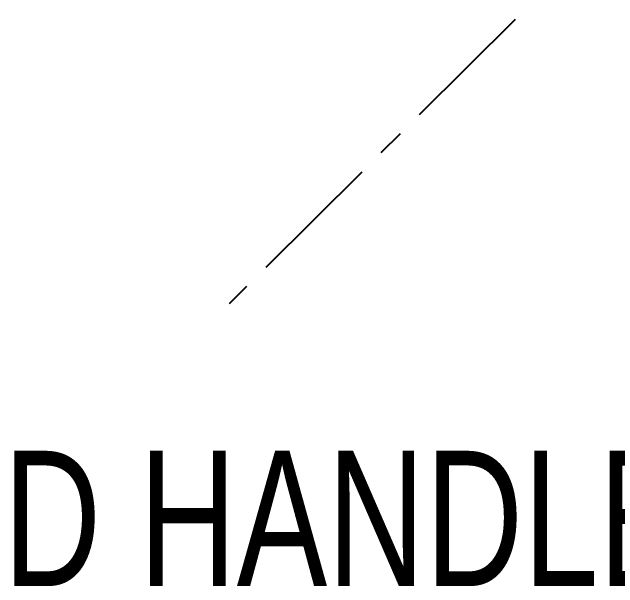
# Model space of a CAD drawing. Header units: millimetres. Extents: x 12 to 854, y 4 to 555.
# Drawn here: x 638.64 to 667.09, y 374.98 to 402.02 of the extents above; entities that cross this region are included whole.
import ezdxf

# ---------------------------------------------------------------- set-up
doc = ezdxf.new("R2010")
doc.units = ezdxf.units.MM
doc.linetypes.add('CENTER', pattern=[10.16, 6.35, -1.27, 1.27, -1.27])
doc.layers.add('DEFAULT_1', color=7, linetype='CENTER')
doc.styles.add('SLDTEXTSTYLE2', font='TXT', dxfattribs={"width": 0.75})
doc.dimstyles.new('SLDDIMSTYLE1', dxfattribs={"dimtxt": 0.18, "dimasz": 3.556, "dimexe": 0, "dimexo": 0.0625, "dimgap": 0, "dimtad": 0, "dimtih": 1, "dimtoh": 1, "dimdec": 0, "dimrnd": 1e-09, "dimzin": 0, "dimdsep": 46, "dimtxsty": 'Standard', "dimsah": 1, "dimcen": 0.09, "dimadec": 0, "dimazin": 0, "dimtfac": 3.556, "dimtdec": 0, "dimtofl": 0, "dimtmove": 0, "dimatfit": 3, "dimfxl": 1, "dimfrac": 2, "dimtolj": 1, "dimtzin": 0, "dimarcsym": 0})

# ---------------------------------------------------------------- blocks, each defined once
blk = doc.blocks.new('SW_NOTE_0_7')
at = {"layer": 'DEFAULT_1', "color": 0, "insert": (-51.3, -6.89), "char_height": 6.35, "attachment_point": 1, "style": 'SLDTEXTSTYLE2'}
blk.add_mtext('OVERMOLDED HANDLE', dxfattribs=at)

msp = doc.modelspace()

# ---------------------------------------------------------------- block references
at = {"layer": 'DEFAULT_1'}
msp.add_blockref('SW_NOTE_0_7', (648.824, 388.313), dxfattribs=at)

# ---------------------------------------------------------------- leaders
msp.add_leader([(683.867, 423.171), (648.824, 388.313)], dimstyle='SLDDIMSTYLE1', dxfattribs=at)

doc.saveas('drawing.dxf')
